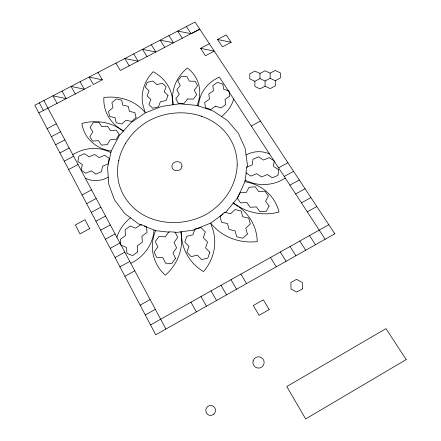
<?xml version="1.0" encoding="UTF-8"?>
<svg xmlns="http://www.w3.org/2000/svg" width="441" height="441" viewBox="0 0 441 441"><rect width="100%" height="100%" fill="white"/><g stroke="black" fill="none" stroke-linecap="round" stroke-linejoin="round"><path stroke-width="0.66" d="M254.87 81.293L254.859 86.442L259.97 88.884L265.085 86.155L270.217 88.602L275.333 85.874L275.289 80.714L280.382 77.996L280.322 72.875L275.206 70.477L270.135 73.178L265.041 70.781L259.964 73.476L254.887 71.089L249.815 73.779L249.788 78.884L254.865 81.298L259.97 78.586L265.069 81.001L270.162 78.289L275.289 80.714M238.95 194.861L244.887 181.742L246.216 172.811M247.015 167.442L247.418 164.758L245.102 148.165L238.228 133.072L227.369 120.448L213.312 111.049L197.017 105.41L179.537 103.822L161.952 106.353L145.354 112.824L130.762 122.857L119.12 135.867L111.209 151.065L107.615 167.519L108.69 184.167L114.478 199.867L124.704 213.505L138.739 224.039L141.82 225.246M233.68 98.999L233.51 99.699A36.994 32.259 -13 0 1 221.536 116.551M116.871 237.252L117.097 236.464A40.043 37.259 -28.1 0 1 130.475 217.837M238.669 195.484L237.572 197.904L225.908 212.055L224.767 212.882M201.515 116.485L201.719 116.071M223.14 214.056L210.682 223.102L192.998 230.185M285.31 178.147L279.147 181.405A36.939 33.367 -5.8 0 1 245.13 180.104M72.748 154.62L78.851 151.511A36.95 32.777 -28 0 1 110.867 152.63M150.53 324.907L328.815 224.723M145.293 314.968L155.359 309.328M140.117 305.144L150.138 299.549M307.3 211.851L316.814 206.542M301.44 202.866L310.911 197.596M124.913 276.281L134.797 270.824M289.897 185.17L299.29 179.983M295.635 193.974L305.073 188.742M119.952 266.871L129.792 261.452M284.208 176.455L293.563 171.306M115.046 257.555L124.842 252.18M278.585 167.834L287.896 162.723M110.189 248.333L119.941 243.002M105.382 239.209L115.09 233.917M95.918 221.244L105.542 216.035M100.625 230.185L110.294 224.932M91.259 212.402L100.84 207.231M251.304 126.016L260.427 121.093M86.64 203.637L96.182 198.505M82.076 194.972L91.574 189.878M68.653 169.493L78.029 164.51M125.586 143.419L125.735 143.127M64.265 161.163L73.603 156.219M55.621 144.753L64.877 139.874M59.921 152.911L69.215 148.005M51.36 136.666L60.577 131.826M231.167 42.259L222.418 46.851L217.501 39.481L226.211 34.922L231.167 42.259L217.501 39.481M47.143 128.662L56.321 123.86M200.616 48.317L214.26 51.134L205.467 55.753L200.616 48.317L209.376 43.731M38.83 112.885L91.215 85.62M102.34 79.832L93.332 84.518L89.076 77.059L102.34 79.832L98.045 72.401M199.745 29.134L120.277 70.494L115.911 63.129M199.817 29.249L191.129 33.77L186.411 26.543M130.768 263.271L132.851 262.263A39.188 35.738 -30.6 0 0 154.008 230.009M174.834 232.672L193.07 230.174M118.475 160.53L118.96 160.579M144.284 226.211L155.629 230.643L169.223 232.192M191.052 33.659L177.684 31.074L182.293 38.218M123.634 130.823L120.503 129.048A44.673 38.703 -17.8 0 1 106.915 113.817L105.664 110.708A44.673 38.703 -17.8 0 1 103.872 97.511A48.587 42.551 -23.7 0 1 123.574 98.812L127.251 99.986A48.587 42.551 -23.7 0 1 145.354 112.824L144.102 108.916A43.367 37.799 -14.3 0 1 142.553 92.742L143.193 89.484A43.367 37.799 -14.3 0 1 153.165 71.718A45.765 39.679 -20 0 1 163.931 80.102L166.042 82.721A45.765 39.679 -20 0 1 172.718 101.391L172.74 104.798M233.085 203.351L236.541 205.335A48.593 45.858 -18.1 0 1 252.434 222.567L254.077 226.145A48.593 45.858 -18.1 0 1 257.252 241.585A50.732 46.895 -7.5 0 1 235.196 239.645L231.051 238.19A50.732 46.895 -7.5 0 1 210.682 223.102L212.182 227.562A46.911 43.813 -25.8 0 1 203.499 271.595A49.381 46.476 -12.4 0 1 181.444 231.768M233.504 202.838L236.613 205.153A48.681 44.392 -5.3 0 0 275.041 212.937L279.015 212.044A43.113 40.385 -10.7 0 0 266.827 191.868L263.674 189.349A43.113 40.385 -10.7 0 0 244.887 181.742M123.21 131.297L120.432 129.213A47.738 42.044 -26.7 0 0 81.883 123.414A40.302 35.043 -21 0 0 91.309 141.649L94.043 143.975A40.302 35.043 -21 0 0 111.209 151.065M325.171 239.243L219.331 77.004L213.907 80.003A36.994 32.59 -9.3 0 0 198.571 105.95M309.532 235.555L315.447 244.727M168.931 35.616L173.506 42.794L160.155 40.17L164.691 47.38M299.819 241.018L305.69 250.229M290.073 246.491L295.905 255.747M151.351 44.739L155.86 51.977L142.531 49.315L146.996 56.586M280.3 251.982L286.088 261.281M270.498 257.489L276.242 266.838M133.684 53.907L138.116 61.211L124.809 58.515L129.207 65.847M240.907 274.12L246.525 283.596M230.985 279.699L236.552 289.219M221.018 285.299L226.542 294.864M211.03 290.911L216.514 300.519M80.086 81.728L84.303 89.22L71.067 86.408L75.251 93.933M201.013 296.539L206.449 306.197M190.964 302.184L196.355 311.886M62.021 91.1L66.167 98.657L52.953 95.807L57.065 103.398M43.863 100.526L165.899 329.063M39.332 102.874L43.383 110.515M173.379 104.71L172.828 101.413A43.725 38.251 -11.2 0 1 187.403 67.964A39.58 34.359 -16.6 0 1 198.803 84.81L199.475 88.167A39.58 34.359 -16.6 0 1 197.017 105.41M270.135 73.178L270.162 78.289M265.069 81.001L265.08 86.16M259.964 73.476L259.958 78.586M108.243 177.254A23.775 20.942 -25.6 0 1 85.35 178.219M155.629 230.643A42.998 40.467 -21.1 0 0 165.331 275.201A47.049 43.422 -30.1 0 0 180.76 231.861M246.05 154.984A24.343 22.259 -6.5 0 1 269.528 153.953M278.596 169.713L277.995 175.369L272.329 177.784L267.279 174.52L261.607 176.935L256.596 173.677L250.929 176.086L245.951 172.833L246.64 167.211L252.28 164.824L252.947 159.24L258.564 156.864L263.536 160.055L269.153 157.674L274.159 160.871L273.558 166.477L278.596 169.713M237.203 164.962C236.525 185.843 223.565 204.47 205.688 214.668C186.752 224.607 163.468 225.489 144.356 215.533A60.439 54.607 -18 0 1 118.519 181.571C113.524 156.671 128 131.991 149.775 120.288C172.04 108.729 200.875 110.311 220.219 126.925A60.439 54.607 -18 0 1 237.203 164.962M109.214 158.391L108.161 163.87L102.555 166.213L101.48 171.725L95.851 174.085L91.326 170.904L85.703 173.252L81.205 170.083L82.324 164.592L77.853 161.461L78.983 156.015L84.556 153.7L89.021 156.809L94.606 154.482L99.104 157.597L104.682 155.271L109.214 158.391M181.968 166.224C181.692 172.073 171.549 172.271 171.929 166.081C172.233 160.259 182.32 160.055 181.968 166.224M209.817 252.252L207.838 258.128L201.587 259.589L197.353 255.163L191.118 256.623L186.923 252.219L188.946 246.387L184.779 242.037L186.802 236.26L192.965 234.821L194.95 229.072L201.096 227.633L205.285 231.927L203.318 237.688L207.546 242.037L205.567 247.859L209.817 252.252M167.999 95.477L166.086 100.482L160.359 101.827L158.424 106.865L152.68 108.216L148.909 104.523L150.866 99.506L147.112 95.851L149.064 90.879L145.337 87.268L147.288 82.346L152.944 81.017L156.682 84.606L162.354 83.272L166.125 86.877L164.212 91.833L167.999 95.477M269.076 206.057L266.248 211.349L259.936 211.763L256.486 206.89L250.196 207.303L246.784 202.458L240.532 202.877L237.159 198.059L240.025 192.849L246.249 192.43L249.088 187.243L255.306 186.819L258.713 191.587L264.958 191.168L268.409 195.964L265.592 201.206L269.076 206.057M119.142 134.516L116.137 139.362L110.256 139.791L107.224 144.659L101.336 145.089L98.503 140.651L92.638 141.081L89.837 136.666L92.88 131.853L90.085 127.488L93.112 122.714L98.922 122.278L101.728 126.622L107.571 126.187L110.41 130.558L116.264 130.123L119.142 134.516M175.529 258.349L171.819 263.498L165.507 263.178L162.933 257.726L156.649 257.417L154.113 252.004L157.828 246.927L155.298 241.569L158.992 236.536L165.21 236.828L168.875 231.801L175.094 232.082L177.679 237.396L174.013 242.445L176.609 247.825L172.927 252.919L175.529 258.349M187.486 98.971L184.095 103.415L178.263 103.255L175.849 98.674L179.25 94.264L176.841 89.721L180.226 85.35L177.828 80.863L181.19 76.525L186.945 76.657L189.36 81.133L195.143 81.271L197.59 85.775L194.233 90.151L196.692 94.705L193.318 99.126L187.486 98.971M247.357 233.989L242.787 238.272L236.668 236.734L235.136 230.935L229.039 229.408L227.539 223.659L221.498 222.154L220.026 216.448L224.563 212.259L230.582 213.742L235.108 209.552L241.144 211.03L242.682 216.718L248.757 218.212L250.323 223.945L245.78 228.195L247.357 233.989M136.049 117.664L131.644 121.468L126.115 120.206L121.694 124.015L116.181 122.747L115.101 117.681L109.622 116.43L108.569 111.408L112.968 107.648L111.898 102.67L116.275 98.938L121.716 100.157L122.807 105.123L128.292 106.364L129.4 111.369L134.913 112.615L136.049 117.664M137.752 251.833L132.587 255.598L126.936 253.366L126.473 247.401L120.862 245.19L120.415 239.281L125.547 235.577L125.095 229.717L130.2 226.035L135.778 228.179L140.872 224.497L146.478 226.646L146.996 232.501L141.886 236.211L142.393 242.131L137.256 245.869L137.752 251.833M215.555 106.132L210.804 109.484L205.385 107.643L204.723 102.466L209.458 99.137L208.786 93.999L213.499 90.697L212.821 85.609L217.507 82.329L222.887 84.104L223.593 89.187L229.006 90.984L229.733 96.11L225.015 99.44L225.737 104.605L220.996 107.962L215.555 106.132M406.2 359.575L305.646 418.95L286.788 386.525L385.98 328.639L406.2 359.575M269.175 309.576L259.088 315.326L253.316 305.519L263.354 299.814L269.175 309.576M302.427 288.838L296.765 292.058L290.994 288.894L290.895 282.538L296.534 279.34L302.294 282.477L302.427 288.838M334.813 233.807L155.739 334.791L34.8 105.228L195.065 22.05L334.813 233.807M89.666 228.631L79.975 233.884L75.378 224.932L85.025 219.717L89.666 228.631M213.896 414.105A5.022 4.851 -78.5 0 0 212.132 405.637A5.022 4.851 -78.5 0 0 205.892 411.552A5.022 4.851 -78.5 0 0 213.896 414.105M253.068 360.953A5.678 5.645 72.3 0 0 259.986 367.926A5.678 5.645 72.3 0 0 262.516 358.434A5.678 5.645 72.3 0 0 253.068 360.953"/></g></svg>
